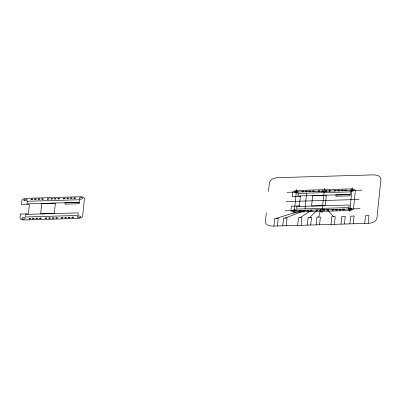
<?xml version="1.0" encoding="UTF-8"?>
<svg xmlns="http://www.w3.org/2000/svg" width="401" height="401" viewBox="0 0 401 401"><rect width="100%" height="100%" fill="white"/><g stroke="black" fill="none" stroke-linecap="round" stroke-linejoin="round"><path stroke-width="0.6" d="M282.8 225.828L283.577 218.094L287.021 217.994L286.224 225.728M316.148 224.856L316.92 217.126L320.369 217.026L319.567 224.755M349.852 223.878L350.629 216.144L354.073 216.044L353.276 223.778M266.314 212.761L265.387 221.733C265.492 225.352 270.129 226.194 273.016 226.114L368.298 223.342C371.552 223.167 375.993 222.114 376.885 218.495L380.94 179.267C380.835 175.648 376.198 174.806 373.306 174.886L278.023 177.658C274.775 177.833 270.334 178.886 269.437 182.505L268.51 191.483M273.963 226.084L274.765 218.35L278.194 218.249L277.392 225.984M294.123 213.217L296.6 189.262M299.291 206.45L300.384 195.909M297.657 225.392L298.459 217.663L301.888 217.563L301.086 225.297M305.011 208.866L306.64 193.142M307.311 225.111L308.113 217.382L311.542 217.282L310.74 225.016M321.868 213.041L324.439 188.129M331.005 224.425L331.802 216.69L335.231 216.595L334.434 224.324M341.02 224.134L341.817 216.4L345.246 216.299L344.449 224.034M349.737 211.598L352.213 187.643M364.709 223.447L365.512 215.713L368.94 215.613L368.138 223.347M318.645 217.076L320.494 210.204M309.828 217.332L316.96 210.304M300.174 217.613L311.291 210.47M285.296 218.044L304.224 210.675M276.479 218.299L300.69 210.781M287.096 192.3L362.018 190.119M286.184 201.573L359.055 199.457M285.181 210.856L360.098 208.675M327.557 209.999L333.517 216.64M300.274 196.941A1.143 0.511 -3.6 0 0 299.191 196.455L292.364 196.655L292.78 192.645A4.561 2.05 -3.6 0 1 297.542 190.45L351.02 188.896A4.561 2.05 -3.6 0 1 355.356 190.826L353.547 208.355A4.561 2.05 -3.6 0 1 348.78 210.55L295.306 212.104A4.561 2.05 -3.6 0 1 290.966 210.174L291.382 206.164L298.209 205.964A1.143 0.511 -3.6 0 0 299.402 205.417M20.466 214.039L20.05 218.049A4.561 2.05 -3.6 0 0 24.391 219.979L77.864 218.425A4.561 2.05 -3.6 0 0 82.626 216.229L84.441 198.701A4.561 2.05 -3.6 0 0 80.1 196.771L26.626 198.325A4.561 2.05 -3.6 0 0 21.86 200.52L21.448 204.53L28.276 204.33A1.143 0.511 -3.6 0 1 29.358 204.816L28.481 213.292A1.143 0.511 -3.6 0 1 27.293 213.838L20.466 214.039M25.9 214.395L25.634 216.971L77.974 215.452L78.24 212.876L25.9 214.395M27.258 201.277L26.992 203.853L79.328 202.335L79.593 199.758L27.258 201.277M41.674 204.064L40.712 213.342A1.143 0.511 -3.6 0 0 41.799 213.823L53.173 213.497A1.143 0.511 -3.6 0 0 54.366 212.946L55.323 203.668A1.143 0.511 -3.6 0 0 54.24 203.187L42.862 203.518A1.143 0.511 -3.6 0 0 41.674 204.064M65.057 202.846L64.922 204.139L79.142 203.723L79.278 202.435L65.057 202.846M296.82 206.52L296.555 209.096L348.89 207.578L349.156 204.996L296.82 206.52M298.174 193.402L297.908 195.979L350.243 194.46L350.514 191.884L298.174 193.402M312.59 196.189L311.627 205.467A1.143 0.511 -3.6 0 0 312.715 205.949L324.093 205.618A1.143 0.511 -3.6 0 0 325.281 205.071L326.244 195.793A1.143 0.511 -3.6 0 0 325.156 195.312L313.777 195.638A1.143 0.511 -3.6 0 0 312.59 196.189M335.973 194.971L335.837 196.259L350.063 195.848L350.193 194.56L335.973 194.971M32.892 218.916A0.867 0.391 -3.6 0 0 34.175 218.5A0.867 0.391 -3.6 0 0 32.857 218.239A0.867 0.391 -3.6 0 0 32.892 218.916M36.461 218.831A0.867 0.391 -3.6 0 0 37.744 218.415A0.867 0.391 -3.6 0 0 36.421 218.154A0.867 0.391 -3.6 0 0 36.461 218.831M39.955 218.71A0.867 0.391 -3.6 0 0 41.238 218.294A0.867 0.391 -3.6 0 0 39.92 218.034A0.867 0.391 -3.6 0 0 39.955 218.71M45.629 218.545A0.867 0.391 -3.6 0 0 46.912 218.129A0.867 0.391 -3.6 0 0 45.594 217.868A0.867 0.391 -3.6 0 0 45.629 218.545M49.163 218.445A0.867 0.391 -3.6 0 0 50.446 218.024A0.867 0.391 -3.6 0 0 49.128 217.768A0.867 0.391 -3.6 0 0 49.163 218.445M52.731 218.36A0.867 0.391 -3.6 0 0 54.015 217.938A0.867 0.391 -3.6 0 0 52.691 217.683A0.867 0.391 -3.6 0 0 52.731 218.36M56.225 218.239A0.867 0.391 -3.6 0 0 57.508 217.818A0.867 0.391 -3.6 0 0 56.19 217.563A0.867 0.391 -3.6 0 0 56.225 218.239M65.208 217.979A0.867 0.391 -3.6 0 0 66.491 217.558A0.867 0.391 -3.6 0 0 65.168 217.302A0.867 0.391 -3.6 0 0 65.208 217.979M61.674 218.079A0.867 0.391 -3.6 0 0 62.952 217.663A0.867 0.391 -3.6 0 0 61.634 217.402A0.867 0.391 -3.6 0 0 61.674 218.079M68.771 217.893A0.867 0.391 -3.6 0 0 70.055 217.472A0.867 0.391 -3.6 0 0 68.736 217.217A0.867 0.391 -3.6 0 0 68.771 217.893M72.27 217.773A0.867 0.391 -3.6 0 0 73.553 217.352A0.867 0.391 -3.6 0 0 72.235 217.096A0.867 0.391 -3.6 0 0 72.27 217.773M58.32 198.976A0.867 0.391 -3.6 0 0 59.609 198.56A0.867 0.391 -3.6 0 0 58.29 198.3A0.867 0.391 -3.6 0 0 58.32 198.976M54.827 199.051A0.867 0.391 -3.6 0 0 56.115 198.635A0.867 0.391 -3.6 0 0 54.802 198.375A0.867 0.391 -3.6 0 0 54.827 199.051M51.258 199.167A0.867 0.391 -3.6 0 0 52.546 198.751A0.867 0.391 -3.6 0 0 51.233 198.49A0.867 0.391 -3.6 0 0 51.258 199.167M31.458 199.693A0.867 0.391 -3.6 0 0 32.747 199.282A0.867 0.391 -3.6 0 0 31.428 199.021A0.867 0.391 -3.6 0 0 31.458 199.693M42.055 199.412A0.867 0.391 -3.6 0 0 43.343 198.996A0.867 0.391 -3.6 0 0 42.025 198.736A0.867 0.391 -3.6 0 0 42.055 199.412M38.561 199.487A0.867 0.391 -3.6 0 0 39.849 199.071A0.867 0.391 -3.6 0 0 38.531 198.811A0.867 0.391 -3.6 0 0 38.561 199.487M34.992 199.598A0.867 0.391 -3.6 0 0 36.28 199.187A0.867 0.391 -3.6 0 0 34.962 198.926A0.867 0.391 -3.6 0 0 34.992 199.598M74.36 198.545A0.867 0.391 -3.6 0 0 75.644 198.129A0.867 0.391 -3.6 0 0 74.33 197.868A0.867 0.391 -3.6 0 0 74.36 198.545M70.867 198.62A0.867 0.391 -3.6 0 0 72.155 198.204A0.867 0.391 -3.6 0 0 70.837 197.944A0.867 0.391 -3.6 0 0 70.867 198.62M63.764 198.831A0.867 0.391 -3.6 0 0 65.052 198.415A0.867 0.391 -3.6 0 0 63.734 198.154A0.867 0.391 -3.6 0 0 63.764 198.831M67.298 198.736A0.867 0.391 -3.6 0 0 68.586 198.32A0.867 0.391 -3.6 0 0 67.268 198.059A0.867 0.391 -3.6 0 0 67.298 198.736M47.724 199.257A0.867 0.391 -3.6 0 0 49.012 198.846A0.867 0.391 -3.6 0 0 47.694 198.585A0.867 0.391 -3.6 0 0 47.724 199.257M78.17 217.462A1.709 0.767 -3.6 0 0 80.696 216.64A1.709 0.767 -3.6 0 0 78.1 216.134A1.709 0.767 -3.6 0 0 78.17 217.462M80.07 199.112A1.709 0.767 -3.6 0 0 82.596 198.289A1.709 0.767 -3.6 0 0 79.994 197.783A1.709 0.767 -3.6 0 0 80.07 199.112M24.682 200.721A1.709 0.767 -3.6 0 0 27.208 199.898A1.709 0.767 -3.6 0 0 24.611 199.392A1.709 0.767 -3.6 0 0 24.682 200.721M22.787 219.071A1.709 0.767 -3.6 0 0 25.313 218.249A1.709 0.767 -3.6 0 0 22.712 217.743A1.709 0.767 -3.6 0 0 22.787 219.071M29.358 219.021A0.867 0.391 -3.6 0 0 30.641 218.6A0.867 0.391 -3.6 0 0 29.323 218.345A0.867 0.391 -3.6 0 0 29.358 219.021M303.813 211.041A0.867 0.391 -3.6 0 0 305.091 210.625A0.867 0.391 -3.6 0 0 303.773 210.365A0.867 0.391 -3.6 0 0 303.813 211.041M307.377 210.956A0.867 0.391 -3.6 0 0 308.66 210.54A0.867 0.391 -3.6 0 0 307.341 210.279A0.867 0.391 -3.6 0 0 307.377 210.956M310.875 210.836A0.867 0.391 -3.6 0 0 312.158 210.42A0.867 0.391 -3.6 0 0 310.835 210.159A0.867 0.391 -3.6 0 0 310.875 210.836M316.544 210.67A0.867 0.391 -3.6 0 0 317.828 210.254A0.867 0.391 -3.6 0 0 316.509 209.994A0.867 0.391 -3.6 0 0 316.544 210.67M320.083 210.57A0.867 0.391 -3.6 0 0 321.361 210.149A0.867 0.391 -3.6 0 0 320.043 209.893A0.867 0.391 -3.6 0 0 320.083 210.57M323.647 210.485A0.867 0.391 -3.6 0 0 324.93 210.064A0.867 0.391 -3.6 0 0 323.612 209.808A0.867 0.391 -3.6 0 0 323.647 210.485M327.146 210.365A0.867 0.391 -3.6 0 0 328.424 209.944A0.867 0.391 -3.6 0 0 327.106 209.688A0.867 0.391 -3.6 0 0 327.146 210.365M336.123 210.104A0.867 0.391 -3.6 0 0 337.406 209.683A0.867 0.391 -3.6 0 0 336.088 209.427A0.867 0.391 -3.6 0 0 336.123 210.104M332.589 210.204A0.867 0.391 -3.6 0 0 333.873 209.788A0.867 0.391 -3.6 0 0 332.549 209.528A0.867 0.391 -3.6 0 0 332.589 210.204M339.692 210.019A0.867 0.391 -3.6 0 0 340.97 209.598A0.867 0.391 -3.6 0 0 339.652 209.342A0.867 0.391 -3.6 0 0 339.692 210.019M343.186 209.898A0.867 0.391 -3.6 0 0 344.469 209.477A0.867 0.391 -3.6 0 0 343.151 209.222A0.867 0.391 -3.6 0 0 343.186 209.898M329.236 191.102A0.867 0.391 -3.6 0 0 330.524 190.686A0.867 0.391 -3.6 0 0 329.211 190.425A0.867 0.391 -3.6 0 0 329.236 191.102M325.747 191.177A0.867 0.391 -3.6 0 0 327.031 190.761A0.867 0.391 -3.6 0 0 325.717 190.5A0.867 0.391 -3.6 0 0 325.747 191.177M322.178 191.287A0.867 0.391 -3.6 0 0 323.462 190.876A0.867 0.391 -3.6 0 0 322.148 190.615A0.867 0.391 -3.6 0 0 322.178 191.287M302.379 191.818A0.867 0.391 -3.6 0 0 303.662 191.407A0.867 0.391 -3.6 0 0 302.349 191.147A0.867 0.391 -3.6 0 0 302.379 191.818M312.97 191.538A0.867 0.391 -3.6 0 0 314.259 191.122A0.867 0.391 -3.6 0 0 312.94 190.861A0.867 0.391 -3.6 0 0 312.97 191.538M309.482 191.613A0.867 0.391 -3.6 0 0 310.765 191.197A0.867 0.391 -3.6 0 0 309.452 190.936A0.867 0.391 -3.6 0 0 309.482 191.613M305.913 191.723A0.867 0.391 -3.6 0 0 307.196 191.312A0.867 0.391 -3.6 0 0 305.883 191.051A0.867 0.391 -3.6 0 0 305.913 191.723M345.276 190.67A0.867 0.391 -3.6 0 0 346.564 190.254A0.867 0.391 -3.6 0 0 345.246 189.994A0.867 0.391 -3.6 0 0 345.276 190.67M341.782 190.746A0.867 0.391 -3.6 0 0 343.071 190.33A0.867 0.391 -3.6 0 0 341.757 190.069A0.867 0.391 -3.6 0 0 341.782 190.746M334.68 190.956A0.867 0.391 -3.6 0 0 335.968 190.54A0.867 0.391 -3.6 0 0 334.65 190.28A0.867 0.391 -3.6 0 0 334.68 190.956M338.213 190.861A0.867 0.391 -3.6 0 0 339.502 190.445A0.867 0.391 -3.6 0 0 338.188 190.184A0.867 0.391 -3.6 0 0 338.213 190.861M318.645 191.382A0.867 0.391 -3.6 0 0 319.928 190.971A0.867 0.391 -3.6 0 0 318.615 190.711A0.867 0.391 -3.6 0 0 318.645 191.382M349.091 209.588A1.709 0.767 -3.6 0 0 351.617 208.766A1.709 0.767 -3.6 0 0 349.015 208.259A1.709 0.767 -3.6 0 0 349.091 209.588M350.985 191.237A1.709 0.767 -3.6 0 0 353.512 190.415A1.709 0.767 -3.6 0 0 350.915 189.909A1.709 0.767 -3.6 0 0 350.985 191.237M295.602 192.846A1.709 0.767 -3.6 0 0 298.123 192.024A1.709 0.767 -3.6 0 0 295.527 191.518A1.709 0.767 -3.6 0 0 295.602 192.846M293.702 211.197A1.709 0.767 -3.6 0 0 296.229 210.375A1.709 0.767 -3.6 0 0 293.632 209.868A1.709 0.767 -3.6 0 0 293.702 211.197M300.274 211.142A0.867 0.391 -3.6 0 0 301.557 210.725A0.867 0.391 -3.6 0 0 300.239 210.47A0.867 0.391 -3.6 0 0 300.274 211.142"/></g></svg>
